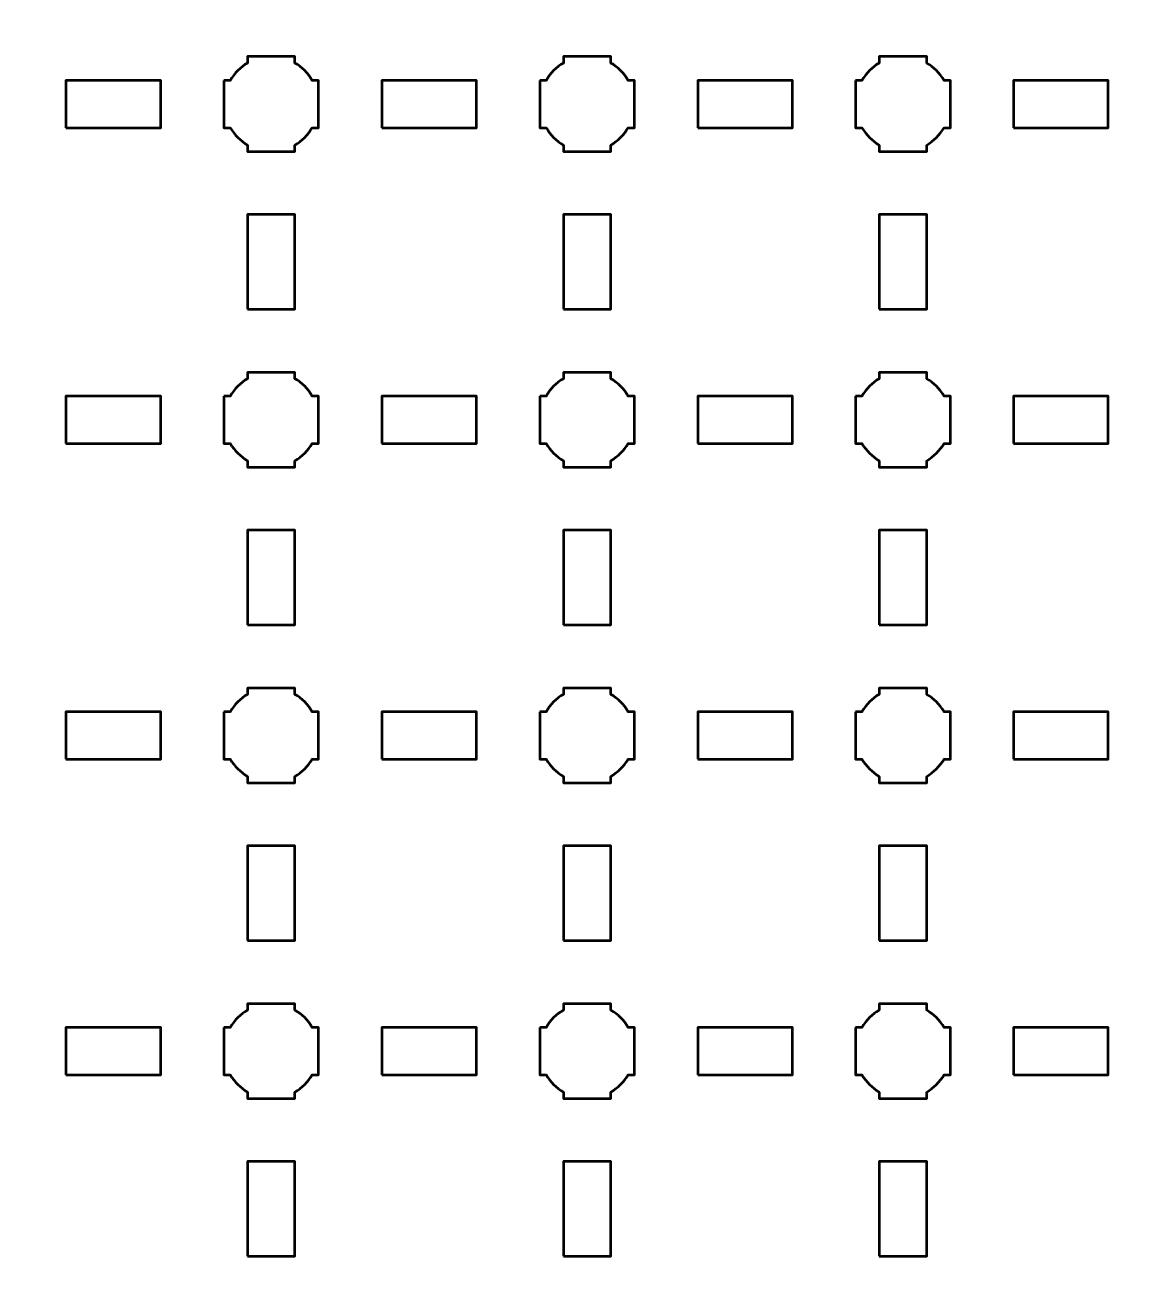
# Model space of a CAD drawing. Header units: centimetres. Extents: x -40.1 to 19.1, y -44.5 to 14.8.
# Drawn here: x -33.06 to -26, y -7.3 to 0.65 of the extents above; entities that cross this region are included whole.
import ezdxf

# ---------------------------------------------------------------- set-up
doc = ezdxf.new("R2010")
doc.units = ezdxf.units.CM
doc.header["$MEASUREMENT"] = 0
doc.layers.add('Layer 1', color=7, linetype='Continuous')

msp = doc.modelspace()

# ---------------------------------------------------------------- linework, layer by layer
at = {"layer": 'Layer 1', "lineweight": 53}
for points in [[(-32.8, 0), (-32.2, 0), (-32.2, 0.3), (-32.8, 0.3), (-32.8, 0)], [(-30.8, 0), (-30.2, 0), (-30.2, 0.3), (-30.8, 0.3), (-30.8, 0)], [(-28.8, 0), (-28.2, 0), (-28.2, 0.3), (-28.8, 0.3), (-28.8, 0)], [(-26.8, 0), (-26.2, 0), (-26.2, 0.3), (-26.8, 0.3), (-26.8, 0)], [(-31.65, -1.15), (-31.35, -1.15), (-31.35, -0.55), (-31.65, -0.55), (-31.65, -1.15)], [(-29.65, -1.15), (-29.35, -1.15), (-29.35, -0.55), (-29.65, -0.55), (-29.65, -1.15)], [(-27.65, -1.15), (-27.35, -1.15), (-27.35, -0.55), (-27.65, -0.55), (-27.65, -1.15)], [(-32.8, -2), (-32.2, -2), (-32.2, -1.7), (-32.8, -1.7), (-32.8, -2)], [(-30.8, -2), (-30.2, -2), (-30.2, -1.7), (-30.8, -1.7), (-30.8, -2)], [(-28.8, -2), (-28.2, -2), (-28.2, -1.7), (-28.8, -1.7), (-28.8, -2)], [(-26.8, -2), (-26.2, -2), (-26.2, -1.7), (-26.8, -1.7), (-26.8, -2)], [(-31.65, -3.15), (-31.35, -3.15), (-31.35, -2.55), (-31.65, -2.55), (-31.65, -3.15)], [(-29.65, -3.15), (-29.35, -3.15), (-29.35, -2.55), (-29.65, -2.55), (-29.65, -3.15)], [(-27.65, -3.15), (-27.35, -3.15), (-27.35, -2.55), (-27.65, -2.55), (-27.65, -3.15)], [(-32.8, -4), (-32.2, -4), (-32.2, -3.7), (-32.8, -3.7), (-32.8, -4)], [(-30.8, -4), (-30.2, -4), (-30.2, -3.7), (-30.8, -3.7), (-30.8, -4)], [(-28.8, -4), (-28.2, -4), (-28.2, -3.7), (-28.8, -3.7), (-28.8, -4)], [(-26.8, -4), (-26.2, -4), (-26.2, -3.7), (-26.8, -3.7), (-26.8, -4)], [(-31.65, -5.15), (-31.35, -5.15), (-31.35, -4.55), (-31.65, -4.55), (-31.65, -5.15)], [(-29.65, -5.15), (-29.35, -5.15), (-29.35, -4.55), (-29.65, -4.55), (-29.65, -5.15)], [(-27.65, -5.15), (-27.35, -5.15), (-27.35, -4.55), (-27.65, -4.55), (-27.65, -5.15)], [(-32.8, -6), (-32.2, -6), (-32.2, -5.7), (-32.8, -5.7), (-32.8, -6)], [(-30.8, -6), (-30.2, -6), (-30.2, -5.7), (-30.8, -5.7), (-30.8, -6)], [(-28.8, -6), (-28.2, -6), (-28.2, -5.7), (-28.8, -5.7), (-28.8, -6)], [(-26.8, -6), (-26.2, -6), (-26.2, -5.7), (-26.8, -5.7), (-26.8, -6)], [(-31.65, -7.15), (-31.35, -7.15), (-31.35, -6.55), (-31.65, -6.55), (-31.65, -7.15)], [(-29.65, -7.15), (-29.35, -7.15), (-29.35, -6.55), (-29.65, -6.55), (-29.65, -7.15)], [(-27.65, -7.15), (-27.35, -7.15), (-27.35, -6.55), (-27.65, -6.55), (-27.65, -7.15)]]:
    msp.add_lwpolyline(points, close=True, dxfattribs=at)
for points, knots in [([(-40.15, -44), (-40.15, -44), (-40.15, 14.3), (-40.15, 14.3), (-40.15, 14.3), (-40.15, 14.57609), (-39.92609, 14.8), (-39.65, 14.8), (-39.65, 14.8), (-39.65, 14.8), (18.65, 14.8), (18.65, 14.8), (18.65, 14.8), (18.92609, 14.8), (19.15, 14.57609), (19.15, 14.3), (19.15, 14.3), (19.15, 14.3), (19.15, -44), (19.15, -44), (19.15, -44), (19.15, -44.27609), (18.92609, -44.5), (18.65, -44.5), (18.65, -44.5), (18.65, -44.5), (-39.65, -44.5), (-39.65, -44.5), (-39.65, -44.5), (-39.92609, -44.5), (-40.15, -44.27609), (-40.15, -44)], [0, 0, 0, 0, 0.125, 0.125, 0.125, 0.125, 0.25, 0.25, 0.25, 0.25, 0.375, 0.375, 0.375, 0.375, 0.5, 0.5, 0.5, 0.5, 0.625, 0.625, 0.625, 0.625, 0.75, 0.75, 0.75, 0.75, 0.875, 0.875, 0.875, 0.875, 1, 1, 1, 1]), ([(-31.8, 0.3), (-31.8, 0.3), (-31.75985, 0.3), (-31.75985, 0.3), (-31.75985, 0.3), (-31.7335, 0.34553), (-31.69553, 0.3835), (-31.65, 0.40985), (-31.65, 0.40985), (-31.65, 0.40985), (-31.65, 0.45), (-31.65, 0.45), (-31.65, 0.45), (-31.65, 0.45), (-31.5, 0.45), (-31.5, 0.45), (-31.5, 0.45), (-31.5, 0.45), (-31.35, 0.45), (-31.35, 0.45), (-31.35, 0.45), (-31.35, 0.45), (-31.35, 0.40985), (-31.35, 0.40985), (-31.35, 0.40985), (-31.30447, 0.3835), (-31.2665, 0.34553), (-31.24015, 0.3), (-31.24015, 0.3), (-31.24015, 0.3), (-31.2, 0.3), (-31.2, 0.3), (-31.2, 0.3), (-31.2, 0.3), (-31.2, 0.15), (-31.2, 0.15), (-31.2, 0.15), (-31.2, 0.15), (-31.2, 0), (-31.2, 0), (-31.2, 0), (-31.2, 0), (-31.24015, 0), (-31.24015, 0), (-31.24015, 0), (-31.2665, -0.04553), (-31.30447, -0.0835), (-31.35, -0.10985), (-31.35, -0.10985), (-31.35, -0.10985), (-31.35, -0.15), (-31.35, -0.15), (-31.35, -0.15), (-31.35, -0.15), (-31.5, -0.15), (-31.5, -0.15), (-31.5, -0.15), (-31.5, -0.15), (-31.65, -0.15), (-31.65, -0.15), (-31.65, -0.15), (-31.65, -0.15), (-31.65, -0.10985), (-31.65, -0.10985), (-31.65, -0.10985), (-31.69553, -0.0835), (-31.7335, -0.04553), (-31.75985, 0), (-31.75985, 0), (-31.75985, 0), (-31.8, 0), (-31.8, 0), (-31.8, 0), (-31.8, 0), (-31.8, 0.15), (-31.8, 0.15), (-31.8, 0.15), (-31.8, 0.15), (-31.8, 0.3), (-31.8, 0.3)], [0, 0, 0, 0, 0.05, 0.05, 0.05, 0.05, 0.1, 0.1, 0.1, 0.1, 0.15, 0.15, 0.15, 0.15, 0.2, 0.2, 0.2, 0.2, 0.25, 0.25, 0.25, 0.25, 0.3, 0.3, 0.3, 0.3, 0.35, 0.35, 0.35, 0.35, 0.4, 0.4, 0.4, 0.4, 0.45, 0.45, 0.45, 0.45, 0.5, 0.5, 0.5, 0.5, 0.55, 0.55, 0.55, 0.55, 0.6, 0.6, 0.6, 0.6, 0.65, 0.65, 0.65, 0.65, 0.7, 0.7, 0.7, 0.7, 0.75, 0.75, 0.75, 0.75, 0.8, 0.8, 0.8, 0.8, 0.85, 0.85, 0.85, 0.85, 0.9, 0.9, 0.9, 0.9, 0.95, 0.95, 0.95, 0.95, 1, 1, 1, 1]), ([(-29.8, 0.3), (-29.8, 0.3), (-29.75985, 0.3), (-29.75985, 0.3), (-29.75985, 0.3), (-29.7335, 0.34553), (-29.69553, 0.3835), (-29.65, 0.40985), (-29.65, 0.40985), (-29.65, 0.40985), (-29.65, 0.45), (-29.65, 0.45), (-29.65, 0.45), (-29.65, 0.45), (-29.5, 0.45), (-29.5, 0.45), (-29.5, 0.45), (-29.5, 0.45), (-29.35, 0.45), (-29.35, 0.45), (-29.35, 0.45), (-29.35, 0.45), (-29.35, 0.40985), (-29.35, 0.40985), (-29.35, 0.40985), (-29.30447, 0.3835), (-29.2665, 0.34553), (-29.24015, 0.3), (-29.24015, 0.3), (-29.24015, 0.3), (-29.2, 0.3), (-29.2, 0.3), (-29.2, 0.3), (-29.2, 0.3), (-29.2, 0.15), (-29.2, 0.15), (-29.2, 0.15), (-29.2, 0.15), (-29.2, 0), (-29.2, 0), (-29.2, 0), (-29.2, 0), (-29.24015, 0), (-29.24015, 0), (-29.24015, 0), (-29.2665, -0.04553), (-29.30447, -0.0835), (-29.35, -0.10985), (-29.35, -0.10985), (-29.35, -0.10985), (-29.35, -0.15), (-29.35, -0.15), (-29.35, -0.15), (-29.35, -0.15), (-29.5, -0.15), (-29.5, -0.15), (-29.5, -0.15), (-29.5, -0.15), (-29.65, -0.15), (-29.65, -0.15), (-29.65, -0.15), (-29.65, -0.15), (-29.65, -0.10985), (-29.65, -0.10985), (-29.65, -0.10985), (-29.69553, -0.0835), (-29.7335, -0.04553), (-29.75985, 0), (-29.75985, 0), (-29.75985, 0), (-29.8, 0), (-29.8, 0), (-29.8, 0), (-29.8, 0), (-29.8, 0.15), (-29.8, 0.15), (-29.8, 0.15), (-29.8, 0.15), (-29.8, 0.3), (-29.8, 0.3)], [0, 0, 0, 0, 0.05, 0.05, 0.05, 0.05, 0.1, 0.1, 0.1, 0.1, 0.15, 0.15, 0.15, 0.15, 0.2, 0.2, 0.2, 0.2, 0.25, 0.25, 0.25, 0.25, 0.3, 0.3, 0.3, 0.3, 0.35, 0.35, 0.35, 0.35, 0.4, 0.4, 0.4, 0.4, 0.45, 0.45, 0.45, 0.45, 0.5, 0.5, 0.5, 0.5, 0.55, 0.55, 0.55, 0.55, 0.6, 0.6, 0.6, 0.6, 0.65, 0.65, 0.65, 0.65, 0.7, 0.7, 0.7, 0.7, 0.75, 0.75, 0.75, 0.75, 0.8, 0.8, 0.8, 0.8, 0.85, 0.85, 0.85, 0.85, 0.9, 0.9, 0.9, 0.9, 0.95, 0.95, 0.95, 0.95, 1, 1, 1, 1]), ([(-27.8, 0.3), (-27.8, 0.3), (-27.75985, 0.3), (-27.75985, 0.3), (-27.75985, 0.3), (-27.7335, 0.34553), (-27.69553, 0.3835), (-27.65, 0.40985), (-27.65, 0.40985), (-27.65, 0.40985), (-27.65, 0.45), (-27.65, 0.45), (-27.65, 0.45), (-27.65, 0.45), (-27.5, 0.45), (-27.5, 0.45), (-27.5, 0.45), (-27.5, 0.45), (-27.35, 0.45), (-27.35, 0.45), (-27.35, 0.45), (-27.35, 0.45), (-27.35, 0.40985), (-27.35, 0.40985), (-27.35, 0.40985), (-27.30447, 0.3835), (-27.2665, 0.34553), (-27.24015, 0.3), (-27.24015, 0.3), (-27.24015, 0.3), (-27.2, 0.3), (-27.2, 0.3), (-27.2, 0.3), (-27.2, 0.3), (-27.2, 0.15), (-27.2, 0.15), (-27.2, 0.15), (-27.2, 0.15), (-27.2, 0), (-27.2, 0), (-27.2, 0), (-27.2, 0), (-27.24015, 0), (-27.24015, 0), (-27.24015, 0), (-27.2665, -0.04553), (-27.30447, -0.0835), (-27.35, -0.10985), (-27.35, -0.10985), (-27.35, -0.10985), (-27.35, -0.15), (-27.35, -0.15), (-27.35, -0.15), (-27.35, -0.15), (-27.5, -0.15), (-27.5, -0.15), (-27.5, -0.15), (-27.5, -0.15), (-27.65, -0.15), (-27.65, -0.15), (-27.65, -0.15), (-27.65, -0.15), (-27.65, -0.10985), (-27.65, -0.10985), (-27.65, -0.10985), (-27.69553, -0.0835), (-27.7335, -0.04553), (-27.75985, 0), (-27.75985, 0), (-27.75985, 0), (-27.8, 0), (-27.8, 0), (-27.8, 0), (-27.8, 0), (-27.8, 0.15), (-27.8, 0.15), (-27.8, 0.15), (-27.8, 0.15), (-27.8, 0.3), (-27.8, 0.3)], [0, 0, 0, 0, 0.05, 0.05, 0.05, 0.05, 0.1, 0.1, 0.1, 0.1, 0.15, 0.15, 0.15, 0.15, 0.2, 0.2, 0.2, 0.2, 0.25, 0.25, 0.25, 0.25, 0.3, 0.3, 0.3, 0.3, 0.35, 0.35, 0.35, 0.35, 0.4, 0.4, 0.4, 0.4, 0.45, 0.45, 0.45, 0.45, 0.5, 0.5, 0.5, 0.5, 0.55, 0.55, 0.55, 0.55, 0.6, 0.6, 0.6, 0.6, 0.65, 0.65, 0.65, 0.65, 0.7, 0.7, 0.7, 0.7, 0.75, 0.75, 0.75, 0.75, 0.8, 0.8, 0.8, 0.8, 0.85, 0.85, 0.85, 0.85, 0.9, 0.9, 0.9, 0.9, 0.95, 0.95, 0.95, 0.95, 1, 1, 1, 1]), ([(-31.8, -1.7), (-31.8, -1.7), (-31.75985, -1.7), (-31.75985, -1.7), (-31.75985, -1.7), (-31.7335, -1.65447), (-31.69553, -1.6165), (-31.65, -1.59015), (-31.65, -1.59015), (-31.65, -1.59015), (-31.65, -1.55), (-31.65, -1.55), (-31.65, -1.55), (-31.65, -1.55), (-31.5, -1.55), (-31.5, -1.55), (-31.5, -1.55), (-31.5, -1.55), (-31.35, -1.55), (-31.35, -1.55), (-31.35, -1.55), (-31.35, -1.55), (-31.35, -1.59015), (-31.35, -1.59015), (-31.35, -1.59015), (-31.30447, -1.6165), (-31.2665, -1.65447), (-31.24015, -1.7), (-31.24015, -1.7), (-31.24015, -1.7), (-31.2, -1.7), (-31.2, -1.7), (-31.2, -1.7), (-31.2, -1.7), (-31.2, -1.85), (-31.2, -1.85), (-31.2, -1.85), (-31.2, -1.85), (-31.2, -2), (-31.2, -2), (-31.2, -2), (-31.2, -2), (-31.24015, -2), (-31.24015, -2), (-31.24015, -2), (-31.2665, -2.04553), (-31.30447, -2.0835), (-31.35, -2.10985), (-31.35, -2.10985), (-31.35, -2.10985), (-31.35, -2.15), (-31.35, -2.15), (-31.35, -2.15), (-31.35, -2.15), (-31.5, -2.15), (-31.5, -2.15), (-31.5, -2.15), (-31.5, -2.15), (-31.65, -2.15), (-31.65, -2.15), (-31.65, -2.15), (-31.65, -2.15), (-31.65, -2.10985), (-31.65, -2.10985), (-31.65, -2.10985), (-31.69553, -2.0835), (-31.7335, -2.04553), (-31.75985, -2), (-31.75985, -2), (-31.75985, -2), (-31.8, -2), (-31.8, -2), (-31.8, -2), (-31.8, -2), (-31.8, -1.85), (-31.8, -1.85), (-31.8, -1.85), (-31.8, -1.85), (-31.8, -1.7), (-31.8, -1.7)], [0, 0, 0, 0, 0.05, 0.05, 0.05, 0.05, 0.1, 0.1, 0.1, 0.1, 0.15, 0.15, 0.15, 0.15, 0.2, 0.2, 0.2, 0.2, 0.25, 0.25, 0.25, 0.25, 0.3, 0.3, 0.3, 0.3, 0.35, 0.35, 0.35, 0.35, 0.4, 0.4, 0.4, 0.4, 0.45, 0.45, 0.45, 0.45, 0.5, 0.5, 0.5, 0.5, 0.55, 0.55, 0.55, 0.55, 0.6, 0.6, 0.6, 0.6, 0.65, 0.65, 0.65, 0.65, 0.7, 0.7, 0.7, 0.7, 0.75, 0.75, 0.75, 0.75, 0.8, 0.8, 0.8, 0.8, 0.85, 0.85, 0.85, 0.85, 0.9, 0.9, 0.9, 0.9, 0.95, 0.95, 0.95, 0.95, 1, 1, 1, 1]), ([(-29.8, -1.7), (-29.8, -1.7), (-29.75985, -1.7), (-29.75985, -1.7), (-29.75985, -1.7), (-29.7335, -1.65447), (-29.69553, -1.6165), (-29.65, -1.59015), (-29.65, -1.59015), (-29.65, -1.59015), (-29.65, -1.55), (-29.65, -1.55), (-29.65, -1.55), (-29.65, -1.55), (-29.5, -1.55), (-29.5, -1.55), (-29.5, -1.55), (-29.5, -1.55), (-29.35, -1.55), (-29.35, -1.55), (-29.35, -1.55), (-29.35, -1.55), (-29.35, -1.59015), (-29.35, -1.59015), (-29.35, -1.59015), (-29.30447, -1.6165), (-29.2665, -1.65447), (-29.24015, -1.7), (-29.24015, -1.7), (-29.24015, -1.7), (-29.2, -1.7), (-29.2, -1.7), (-29.2, -1.7), (-29.2, -1.7), (-29.2, -1.85), (-29.2, -1.85), (-29.2, -1.85), (-29.2, -1.85), (-29.2, -2), (-29.2, -2), (-29.2, -2), (-29.2, -2), (-29.24015, -2), (-29.24015, -2), (-29.24015, -2), (-29.2665, -2.04553), (-29.30447, -2.0835), (-29.35, -2.10985), (-29.35, -2.10985), (-29.35, -2.10985), (-29.35, -2.15), (-29.35, -2.15), (-29.35, -2.15), (-29.35, -2.15), (-29.5, -2.15), (-29.5, -2.15), (-29.5, -2.15), (-29.5, -2.15), (-29.65, -2.15), (-29.65, -2.15), (-29.65, -2.15), (-29.65, -2.15), (-29.65, -2.10985), (-29.65, -2.10985), (-29.65, -2.10985), (-29.69553, -2.0835), (-29.7335, -2.04553), (-29.75985, -2), (-29.75985, -2), (-29.75985, -2), (-29.8, -2), (-29.8, -2), (-29.8, -2), (-29.8, -2), (-29.8, -1.85), (-29.8, -1.85), (-29.8, -1.85), (-29.8, -1.85), (-29.8, -1.7), (-29.8, -1.7)], [0, 0, 0, 0, 0.05, 0.05, 0.05, 0.05, 0.1, 0.1, 0.1, 0.1, 0.15, 0.15, 0.15, 0.15, 0.2, 0.2, 0.2, 0.2, 0.25, 0.25, 0.25, 0.25, 0.3, 0.3, 0.3, 0.3, 0.35, 0.35, 0.35, 0.35, 0.4, 0.4, 0.4, 0.4, 0.45, 0.45, 0.45, 0.45, 0.5, 0.5, 0.5, 0.5, 0.55, 0.55, 0.55, 0.55, 0.6, 0.6, 0.6, 0.6, 0.65, 0.65, 0.65, 0.65, 0.7, 0.7, 0.7, 0.7, 0.75, 0.75, 0.75, 0.75, 0.8, 0.8, 0.8, 0.8, 0.85, 0.85, 0.85, 0.85, 0.9, 0.9, 0.9, 0.9, 0.95, 0.95, 0.95, 0.95, 1, 1, 1, 1]), ([(-27.8, -1.7), (-27.8, -1.7), (-27.75985, -1.7), (-27.75985, -1.7), (-27.75985, -1.7), (-27.7335, -1.65447), (-27.69553, -1.6165), (-27.65, -1.59015), (-27.65, -1.59015), (-27.65, -1.59015), (-27.65, -1.55), (-27.65, -1.55), (-27.65, -1.55), (-27.65, -1.55), (-27.5, -1.55), (-27.5, -1.55), (-27.5, -1.55), (-27.5, -1.55), (-27.35, -1.55), (-27.35, -1.55), (-27.35, -1.55), (-27.35, -1.55), (-27.35, -1.59015), (-27.35, -1.59015), (-27.35, -1.59015), (-27.30447, -1.6165), (-27.2665, -1.65447), (-27.24015, -1.7), (-27.24015, -1.7), (-27.24015, -1.7), (-27.2, -1.7), (-27.2, -1.7), (-27.2, -1.7), (-27.2, -1.7), (-27.2, -1.85), (-27.2, -1.85), (-27.2, -1.85), (-27.2, -1.85), (-27.2, -2), (-27.2, -2), (-27.2, -2), (-27.2, -2), (-27.24015, -2), (-27.24015, -2), (-27.24015, -2), (-27.2665, -2.04553), (-27.30447, -2.0835), (-27.35, -2.10985), (-27.35, -2.10985), (-27.35, -2.10985), (-27.35, -2.15), (-27.35, -2.15), (-27.35, -2.15), (-27.35, -2.15), (-27.5, -2.15), (-27.5, -2.15), (-27.5, -2.15), (-27.5, -2.15), (-27.65, -2.15), (-27.65, -2.15), (-27.65, -2.15), (-27.65, -2.15), (-27.65, -2.10985), (-27.65, -2.10985), (-27.65, -2.10985), (-27.69553, -2.0835), (-27.7335, -2.04553), (-27.75985, -2), (-27.75985, -2), (-27.75985, -2), (-27.8, -2), (-27.8, -2), (-27.8, -2), (-27.8, -2), (-27.8, -1.85), (-27.8, -1.85), (-27.8, -1.85), (-27.8, -1.85), (-27.8, -1.7), (-27.8, -1.7)], [0, 0, 0, 0, 0.05, 0.05, 0.05, 0.05, 0.1, 0.1, 0.1, 0.1, 0.15, 0.15, 0.15, 0.15, 0.2, 0.2, 0.2, 0.2, 0.25, 0.25, 0.25, 0.25, 0.3, 0.3, 0.3, 0.3, 0.35, 0.35, 0.35, 0.35, 0.4, 0.4, 0.4, 0.4, 0.45, 0.45, 0.45, 0.45, 0.5, 0.5, 0.5, 0.5, 0.55, 0.55, 0.55, 0.55, 0.6, 0.6, 0.6, 0.6, 0.65, 0.65, 0.65, 0.65, 0.7, 0.7, 0.7, 0.7, 0.75, 0.75, 0.75, 0.75, 0.8, 0.8, 0.8, 0.8, 0.85, 0.85, 0.85, 0.85, 0.9, 0.9, 0.9, 0.9, 0.95, 0.95, 0.95, 0.95, 1, 1, 1, 1]), ([(-31.8, -3.7), (-31.8, -3.7), (-31.75985, -3.7), (-31.75985, -3.7), (-31.75985, -3.7), (-31.7335, -3.65447), (-31.69553, -3.6165), (-31.65, -3.59015), (-31.65, -3.59015), (-31.65, -3.59015), (-31.65, -3.55), (-31.65, -3.55), (-31.65, -3.55), (-31.65, -3.55), (-31.5, -3.55), (-31.5, -3.55), (-31.5, -3.55), (-31.5, -3.55), (-31.35, -3.55), (-31.35, -3.55), (-31.35, -3.55), (-31.35, -3.55), (-31.35, -3.59015), (-31.35, -3.59015), (-31.35, -3.59015), (-31.30447, -3.6165), (-31.2665, -3.65447), (-31.24015, -3.7), (-31.24015, -3.7), (-31.24015, -3.7), (-31.2, -3.7), (-31.2, -3.7), (-31.2, -3.7), (-31.2, -3.7), (-31.2, -3.85), (-31.2, -3.85), (-31.2, -3.85), (-31.2, -3.85), (-31.2, -4), (-31.2, -4), (-31.2, -4), (-31.2, -4), (-31.24015, -4), (-31.24015, -4), (-31.24015, -4), (-31.2665, -4.04553), (-31.30447, -4.0835), (-31.35, -4.10985), (-31.35, -4.10985), (-31.35, -4.10985), (-31.35, -4.15), (-31.35, -4.15), (-31.35, -4.15), (-31.35, -4.15), (-31.5, -4.15), (-31.5, -4.15), (-31.5, -4.15), (-31.5, -4.15), (-31.65, -4.15), (-31.65, -4.15), (-31.65, -4.15), (-31.65, -4.15), (-31.65, -4.10985), (-31.65, -4.10985), (-31.65, -4.10985), (-31.69553, -4.0835), (-31.7335, -4.04553), (-31.75985, -4), (-31.75985, -4), (-31.75985, -4), (-31.8, -4), (-31.8, -4), (-31.8, -4), (-31.8, -4), (-31.8, -3.85), (-31.8, -3.85), (-31.8, -3.85), (-31.8, -3.85), (-31.8, -3.7), (-31.8, -3.7)], [0, 0, 0, 0, 0.05, 0.05, 0.05, 0.05, 0.1, 0.1, 0.1, 0.1, 0.15, 0.15, 0.15, 0.15, 0.2, 0.2, 0.2, 0.2, 0.25, 0.25, 0.25, 0.25, 0.3, 0.3, 0.3, 0.3, 0.35, 0.35, 0.35, 0.35, 0.4, 0.4, 0.4, 0.4, 0.45, 0.45, 0.45, 0.45, 0.5, 0.5, 0.5, 0.5, 0.55, 0.55, 0.55, 0.55, 0.6, 0.6, 0.6, 0.6, 0.65, 0.65, 0.65, 0.65, 0.7, 0.7, 0.7, 0.7, 0.75, 0.75, 0.75, 0.75, 0.8, 0.8, 0.8, 0.8, 0.85, 0.85, 0.85, 0.85, 0.9, 0.9, 0.9, 0.9, 0.95, 0.95, 0.95, 0.95, 1, 1, 1, 1]), ([(-29.8, -3.7), (-29.8, -3.7), (-29.75985, -3.7), (-29.75985, -3.7), (-29.75985, -3.7), (-29.7335, -3.65447), (-29.69553, -3.6165), (-29.65, -3.59015), (-29.65, -3.59015), (-29.65, -3.59015), (-29.65, -3.55), (-29.65, -3.55), (-29.65, -3.55), (-29.65, -3.55), (-29.5, -3.55), (-29.5, -3.55), (-29.5, -3.55), (-29.5, -3.55), (-29.35, -3.55), (-29.35, -3.55), (-29.35, -3.55), (-29.35, -3.55), (-29.35, -3.59015), (-29.35, -3.59015), (-29.35, -3.59015), (-29.30447, -3.6165), (-29.2665, -3.65447), (-29.24015, -3.7), (-29.24015, -3.7), (-29.24015, -3.7), (-29.2, -3.7), (-29.2, -3.7), (-29.2, -3.7), (-29.2, -3.7), (-29.2, -3.85), (-29.2, -3.85), (-29.2, -3.85), (-29.2, -3.85), (-29.2, -4), (-29.2, -4), (-29.2, -4), (-29.2, -4), (-29.24015, -4), (-29.24015, -4), (-29.24015, -4), (-29.2665, -4.04553), (-29.30447, -4.0835), (-29.35, -4.10985), (-29.35, -4.10985), (-29.35, -4.10985), (-29.35, -4.15), (-29.35, -4.15), (-29.35, -4.15), (-29.35, -4.15), (-29.5, -4.15), (-29.5, -4.15), (-29.5, -4.15), (-29.5, -4.15), (-29.65, -4.15), (-29.65, -4.15), (-29.65, -4.15), (-29.65, -4.15), (-29.65, -4.10985), (-29.65, -4.10985), (-29.65, -4.10985), (-29.69553, -4.0835), (-29.7335, -4.04553), (-29.75985, -4), (-29.75985, -4), (-29.75985, -4), (-29.8, -4), (-29.8, -4), (-29.8, -4), (-29.8, -4), (-29.8, -3.85), (-29.8, -3.85), (-29.8, -3.85), (-29.8, -3.85), (-29.8, -3.7), (-29.8, -3.7)], [0, 0, 0, 0, 0.05, 0.05, 0.05, 0.05, 0.1, 0.1, 0.1, 0.1, 0.15, 0.15, 0.15, 0.15, 0.2, 0.2, 0.2, 0.2, 0.25, 0.25, 0.25, 0.25, 0.3, 0.3, 0.3, 0.3, 0.35, 0.35, 0.35, 0.35, 0.4, 0.4, 0.4, 0.4, 0.45, 0.45, 0.45, 0.45, 0.5, 0.5, 0.5, 0.5, 0.55, 0.55, 0.55, 0.55, 0.6, 0.6, 0.6, 0.6, 0.65, 0.65, 0.65, 0.65, 0.7, 0.7, 0.7, 0.7, 0.75, 0.75, 0.75, 0.75, 0.8, 0.8, 0.8, 0.8, 0.85, 0.85, 0.85, 0.85, 0.9, 0.9, 0.9, 0.9, 0.95, 0.95, 0.95, 0.95, 1, 1, 1, 1]), ([(-27.8, -3.7), (-27.8, -3.7), (-27.75985, -3.7), (-27.75985, -3.7), (-27.75985, -3.7), (-27.7335, -3.65447), (-27.69553, -3.6165), (-27.65, -3.59015), (-27.65, -3.59015), (-27.65, -3.59015), (-27.65, -3.55), (-27.65, -3.55), (-27.65, -3.55), (-27.65, -3.55), (-27.5, -3.55), (-27.5, -3.55), (-27.5, -3.55), (-27.5, -3.55), (-27.35, -3.55), (-27.35, -3.55), (-27.35, -3.55), (-27.35, -3.55), (-27.35, -3.59015), (-27.35, -3.59015), (-27.35, -3.59015), (-27.30447, -3.6165), (-27.2665, -3.65447), (-27.24015, -3.7), (-27.24015, -3.7), (-27.24015, -3.7), (-27.2, -3.7), (-27.2, -3.7), (-27.2, -3.7), (-27.2, -3.7), (-27.2, -3.85), (-27.2, -3.85), (-27.2, -3.85), (-27.2, -3.85), (-27.2, -4), (-27.2, -4), (-27.2, -4), (-27.2, -4), (-27.24015, -4), (-27.24015, -4), (-27.24015, -4), (-27.2665, -4.04553), (-27.30447, -4.0835), (-27.35, -4.10985), (-27.35, -4.10985), (-27.35, -4.10985), (-27.35, -4.15), (-27.35, -4.15), (-27.35, -4.15), (-27.35, -4.15), (-27.5, -4.15), (-27.5, -4.15), (-27.5, -4.15), (-27.5, -4.15), (-27.65, -4.15), (-27.65, -4.15), (-27.65, -4.15), (-27.65, -4.15), (-27.65, -4.10985), (-27.65, -4.10985), (-27.65, -4.10985), (-27.69553, -4.0835), (-27.7335, -4.04553), (-27.75985, -4), (-27.75985, -4), (-27.75985, -4), (-27.8, -4), (-27.8, -4), (-27.8, -4), (-27.8, -4), (-27.8, -3.85), (-27.8, -3.85), (-27.8, -3.85), (-27.8, -3.85), (-27.8, -3.7), (-27.8, -3.7)], [0, 0, 0, 0, 0.05, 0.05, 0.05, 0.05, 0.1, 0.1, 0.1, 0.1, 0.15, 0.15, 0.15, 0.15, 0.2, 0.2, 0.2, 0.2, 0.25, 0.25, 0.25, 0.25, 0.3, 0.3, 0.3, 0.3, 0.35, 0.35, 0.35, 0.35, 0.4, 0.4, 0.4, 0.4, 0.45, 0.45, 0.45, 0.45, 0.5, 0.5, 0.5, 0.5, 0.55, 0.55, 0.55, 0.55, 0.6, 0.6, 0.6, 0.6, 0.65, 0.65, 0.65, 0.65, 0.7, 0.7, 0.7, 0.7, 0.75, 0.75, 0.75, 0.75, 0.8, 0.8, 0.8, 0.8, 0.85, 0.85, 0.85, 0.85, 0.9, 0.9, 0.9, 0.9, 0.95, 0.95, 0.95, 0.95, 1, 1, 1, 1]), ([(-31.8, -5.7), (-31.8, -5.7), (-31.75985, -5.7), (-31.75985, -5.7), (-31.75985, -5.7), (-31.7335, -5.65447), (-31.69553, -5.6165), (-31.65, -5.59015), (-31.65, -5.59015), (-31.65, -5.59015), (-31.65, -5.55), (-31.65, -5.55), (-31.65, -5.55), (-31.65, -5.55), (-31.5, -5.55), (-31.5, -5.55), (-31.5, -5.55), (-31.5, -5.55), (-31.35, -5.55), (-31.35, -5.55), (-31.35, -5.55), (-31.35, -5.55), (-31.35, -5.59015), (-31.35, -5.59015), (-31.35, -5.59015), (-31.30447, -5.6165), (-31.2665, -5.65447), (-31.24015, -5.7), (-31.24015, -5.7), (-31.24015, -5.7), (-31.2, -5.7), (-31.2, -5.7), (-31.2, -5.7), (-31.2, -5.7), (-31.2, -5.85), (-31.2, -5.85), (-31.2, -5.85), (-31.2, -5.85), (-31.2, -6), (-31.2, -6), (-31.2, -6), (-31.2, -6), (-31.24015, -6), (-31.24015, -6), (-31.24015, -6), (-31.2665, -6.04553), (-31.30447, -6.0835), (-31.35, -6.10985), (-31.35, -6.10985), (-31.35, -6.10985), (-31.35, -6.15), (-31.35, -6.15), (-31.35, -6.15), (-31.35, -6.15), (-31.5, -6.15), (-31.5, -6.15), (-31.5, -6.15), (-31.5, -6.15), (-31.65, -6.15), (-31.65, -6.15), (-31.65, -6.15), (-31.65, -6.15), (-31.65, -6.10985), (-31.65, -6.10985), (-31.65, -6.10985), (-31.69553, -6.0835), (-31.7335, -6.04553), (-31.75985, -6), (-31.75985, -6), (-31.75985, -6), (-31.8, -6), (-31.8, -6), (-31.8, -6), (-31.8, -6), (-31.8, -5.85), (-31.8, -5.85), (-31.8, -5.85), (-31.8, -5.85), (-31.8, -5.7), (-31.8, -5.7)], [0, 0, 0, 0, 0.05, 0.05, 0.05, 0.05, 0.1, 0.1, 0.1, 0.1, 0.15, 0.15, 0.15, 0.15, 0.2, 0.2, 0.2, 0.2, 0.25, 0.25, 0.25, 0.25, 0.3, 0.3, 0.3, 0.3, 0.35, 0.35, 0.35, 0.35, 0.4, 0.4, 0.4, 0.4, 0.45, 0.45, 0.45, 0.45, 0.5, 0.5, 0.5, 0.5, 0.55, 0.55, 0.55, 0.55, 0.6, 0.6, 0.6, 0.6, 0.65, 0.65, 0.65, 0.65, 0.7, 0.7, 0.7, 0.7, 0.75, 0.75, 0.75, 0.75, 0.8, 0.8, 0.8, 0.8, 0.85, 0.85, 0.85, 0.85, 0.9, 0.9, 0.9, 0.9, 0.95, 0.95, 0.95, 0.95, 1, 1, 1, 1]), ([(-29.8, -5.7), (-29.8, -5.7), (-29.75985, -5.7), (-29.75985, -5.7), (-29.75985, -5.7), (-29.7335, -5.65447), (-29.69553, -5.6165), (-29.65, -5.59015), (-29.65, -5.59015), (-29.65, -5.59015), (-29.65, -5.55), (-29.65, -5.55), (-29.65, -5.55), (-29.65, -5.55), (-29.5, -5.55), (-29.5, -5.55), (-29.5, -5.55), (-29.5, -5.55), (-29.35, -5.55), (-29.35, -5.55), (-29.35, -5.55), (-29.35, -5.55), (-29.35, -5.59015), (-29.35, -5.59015), (-29.35, -5.59015), (-29.30447, -5.6165), (-29.2665, -5.65447), (-29.24015, -5.7), (-29.24015, -5.7), (-29.24015, -5.7), (-29.2, -5.7), (-29.2, -5.7), (-29.2, -5.7), (-29.2, -5.7), (-29.2, -5.85), (-29.2, -5.85), (-29.2, -5.85), (-29.2, -5.85), (-29.2, -6), (-29.2, -6), (-29.2, -6), (-29.2, -6), (-29.24015, -6), (-29.24015, -6), (-29.24015, -6), (-29.2665, -6.04553), (-29.30447, -6.0835), (-29.35, -6.10985), (-29.35, -6.10985), (-29.35, -6.10985), (-29.35, -6.15), (-29.35, -6.15), (-29.35, -6.15), (-29.35, -6.15), (-29.5, -6.15), (-29.5, -6.15), (-29.5, -6.15), (-29.5, -6.15), (-29.65, -6.15), (-29.65, -6.15), (-29.65, -6.15), (-29.65, -6.15), (-29.65, -6.10985), (-29.65, -6.10985), (-29.65, -6.10985), (-29.69553, -6.0835), (-29.7335, -6.04553), (-29.75985, -6), (-29.75985, -6), (-29.75985, -6), (-29.8, -6), (-29.8, -6), (-29.8, -6), (-29.8, -6), (-29.8, -5.85), (-29.8, -5.85), (-29.8, -5.85), (-29.8, -5.85), (-29.8, -5.7), (-29.8, -5.7)], [0, 0, 0, 0, 0.05, 0.05, 0.05, 0.05, 0.1, 0.1, 0.1, 0.1, 0.15, 0.15, 0.15, 0.15, 0.2, 0.2, 0.2, 0.2, 0.25, 0.25, 0.25, 0.25, 0.3, 0.3, 0.3, 0.3, 0.35, 0.35, 0.35, 0.35, 0.4, 0.4, 0.4, 0.4, 0.45, 0.45, 0.45, 0.45, 0.5, 0.5, 0.5, 0.5, 0.55, 0.55, 0.55, 0.55, 0.6, 0.6, 0.6, 0.6, 0.65, 0.65, 0.65, 0.65, 0.7, 0.7, 0.7, 0.7, 0.75, 0.75, 0.75, 0.75, 0.8, 0.8, 0.8, 0.8, 0.85, 0.85, 0.85, 0.85, 0.9, 0.9, 0.9, 0.9, 0.95, 0.95, 0.95, 0.95, 1, 1, 1, 1]), ([(-27.8, -5.7), (-27.8, -5.7), (-27.75985, -5.7), (-27.75985, -5.7), (-27.75985, -5.7), (-27.7335, -5.65447), (-27.69553, -5.6165), (-27.65, -5.59015), (-27.65, -5.59015), (-27.65, -5.59015), (-27.65, -5.55), (-27.65, -5.55), (-27.65, -5.55), (-27.65, -5.55), (-27.5, -5.55), (-27.5, -5.55), (-27.5, -5.55), (-27.5, -5.55), (-27.35, -5.55), (-27.35, -5.55), (-27.35, -5.55), (-27.35, -5.55), (-27.35, -5.59015), (-27.35, -5.59015), (-27.35, -5.59015), (-27.30447, -5.6165), (-27.2665, -5.65447), (-27.24015, -5.7), (-27.24015, -5.7), (-27.24015, -5.7), (-27.2, -5.7), (-27.2, -5.7), (-27.2, -5.7), (-27.2, -5.7), (-27.2, -5.85), (-27.2, -5.85), (-27.2, -5.85), (-27.2, -5.85), (-27.2, -6), (-27.2, -6), (-27.2, -6), (-27.2, -6), (-27.24015, -6), (-27.24015, -6), (-27.24015, -6), (-27.2665, -6.04553), (-27.30447, -6.0835), (-27.35, -6.10985), (-27.35, -6.10985), (-27.35, -6.10985), (-27.35, -6.15), (-27.35, -6.15), (-27.35, -6.15), (-27.35, -6.15), (-27.5, -6.15), (-27.5, -6.15), (-27.5, -6.15), (-27.5, -6.15), (-27.65, -6.15), (-27.65, -6.15), (-27.65, -6.15), (-27.65, -6.15), (-27.65, -6.10985), (-27.65, -6.10985), (-27.65, -6.10985), (-27.69553, -6.0835), (-27.7335, -6.04553), (-27.75985, -6), (-27.75985, -6), (-27.75985, -6), (-27.8, -6), (-27.8, -6), (-27.8, -6), (-27.8, -6), (-27.8, -5.85), (-27.8, -5.85), (-27.8, -5.85), (-27.8, -5.85), (-27.8, -5.7), (-27.8, -5.7)], [0, 0, 0, 0, 0.05, 0.05, 0.05, 0.05, 0.1, 0.1, 0.1, 0.1, 0.15, 0.15, 0.15, 0.15, 0.2, 0.2, 0.2, 0.2, 0.25, 0.25, 0.25, 0.25, 0.3, 0.3, 0.3, 0.3, 0.35, 0.35, 0.35, 0.35, 0.4, 0.4, 0.4, 0.4, 0.45, 0.45, 0.45, 0.45, 0.5, 0.5, 0.5, 0.5, 0.55, 0.55, 0.55, 0.55, 0.6, 0.6, 0.6, 0.6, 0.65, 0.65, 0.65, 0.65, 0.7, 0.7, 0.7, 0.7, 0.75, 0.75, 0.75, 0.75, 0.8, 0.8, 0.8, 0.8, 0.85, 0.85, 0.85, 0.85, 0.9, 0.9, 0.9, 0.9, 0.95, 0.95, 0.95, 0.95, 1, 1, 1, 1])]:
    msp.add_open_spline(points, degree=3, knots=knots, dxfattribs=at)

doc.saveas('drawing.dxf')
